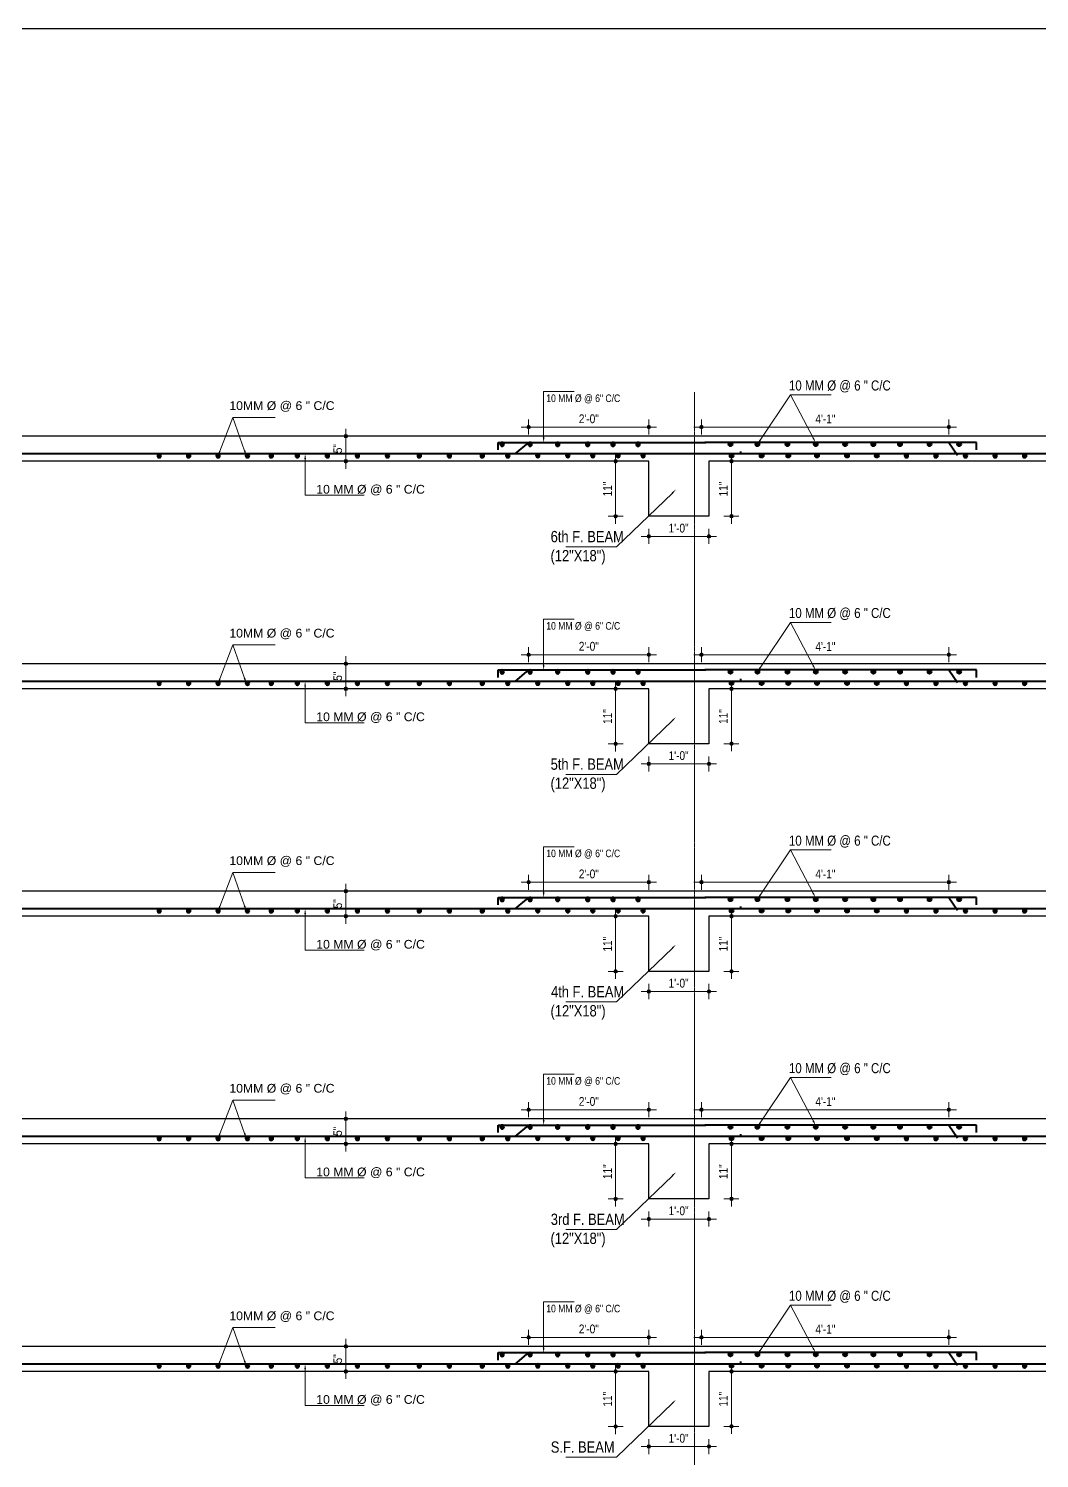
# Model space of a CAD drawing. Header units: inches. Extents: x 57837 to 133168, y 6972 to 27776.
# Drawn here: x 61339 to 62147, y 20198 to 21340 of the extents above; entities that cross this region are included whole.
import ezdxf

# ---------------------------------------------------------------- set-up
doc = ezdxf.new("R2010")
doc.units = ezdxf.units.IN
doc.header["$MEASUREMENT"] = 0
doc.linetypes.add('CENTER', pattern=[2, 1.25, -0.25, 0.25, -0.25])
for name, color, linetype, lineweight in [('CENTER', 9, 'CENTER', 5), ('DIM', 2, 'Continuous', 13), ('ROD', 1, 'Continuous', 40)]:
    doc.layers.add(name, color=color, linetype=linetype, lineweight=lineweight)
doc.layers.add('text', color=255, linetype='Continuous')
doc.styles.add('Arial', font='arial.ttf', dxfattribs={"height": 6.5})
doc.styles.get("Standard").update_dxf_attribs({"font": 'ARIALN.TTF', "height": 7})

msp = doc.modelspace()

# ---------------------------------------------------------------- hatches: boundary and pattern name
at = {"lineweight": 13}
h = msp.add_hatch(color=256, dxfattribs=at)
edge = h.paths.add_edge_path()
edge.add_arc((61738.7, 21021.3), 1.42, 0, 360)
h = msp.add_hatch(color=256, dxfattribs=at)
edge = h.paths.add_edge_path()
edge.add_arc((61834.7, 21021.3), 1.42, 0, 360)
h = msp.add_hatch(color=256, dxfattribs=at)
edge = h.paths.add_edge_path()
edge.add_arc((61876.7, 21021.3), 1.42, 0, 360)
h = msp.add_hatch(color=256, dxfattribs=at)
edge = h.paths.add_edge_path()
edge.add_arc((62074.3, 21021.3), 1.42, 0, 360)
h = msp.add_hatch(color=256, dxfattribs=at)
edge = h.paths.add_edge_path()
edge.add_arc((61592.8, 21014), 1.42, 0, 360)
h = msp.add_hatch(color=256, dxfattribs=at)
edge = h.paths.add_edge_path()
edge.add_arc((61592.8, 20994), 1.42, 0, 360)
h = msp.add_hatch(color=256, dxfattribs=at)
edge = h.paths.add_edge_path()
edge.add_arc((61808.2, 20994), 1.42, 0, 360)
h = msp.add_hatch(color=256, dxfattribs=at)
edge = h.paths.add_edge_path()
edge.add_arc((61900.7, 20994), 1.42, 0, 360)
h = msp.add_hatch(color=256, dxfattribs=at)
edge = h.paths.add_edge_path()
edge.add_arc((61808.2, 20950), 1.42, 0, 360)
h = msp.add_hatch(color=256, dxfattribs=at)
edge = h.paths.add_edge_path()
edge.add_arc((61900.7, 20950.1), 1.42, 0, 360)
h = msp.add_hatch(color=256, dxfattribs=at)
edge = h.paths.add_edge_path()
edge.add_arc((61834.7, 20934), 1.42, 0, 360)
h = msp.add_hatch(color=256, dxfattribs=at)
edge = h.paths.add_edge_path()
edge.add_arc((61882.7, 20934), 1.42, 0, 360)
h = msp.add_hatch(color=256, dxfattribs=at)
edge = h.paths.add_edge_path()
edge.add_arc((61738.7, 20839.5), 1.42, 0, 360)
h = msp.add_hatch(color=256, dxfattribs=at)
edge = h.paths.add_edge_path()
edge.add_arc((61834.7, 20839.5), 1.42, 0, 360)
h = msp.add_hatch(color=256, dxfattribs=at)
edge = h.paths.add_edge_path()
edge.add_arc((61876.7, 20839.5), 1.42, 0, 360)
h = msp.add_hatch(color=256, dxfattribs=at)
edge = h.paths.add_edge_path()
edge.add_arc((62074.3, 20839.5), 1.42, 0, 360)
h = msp.add_hatch(color=256, dxfattribs=at)
edge = h.paths.add_edge_path()
edge.add_arc((61592.8, 20832.3), 1.42, 0, 360)
h = msp.add_hatch(color=256, dxfattribs=at)
edge = h.paths.add_edge_path()
edge.add_arc((61592.8, 20812.3), 1.42, 0, 360)
h = msp.add_hatch(color=256, dxfattribs=at)
edge = h.paths.add_edge_path()
edge.add_arc((61808.2, 20812.3), 1.42, 0, 360)
h = msp.add_hatch(color=256, dxfattribs=at)
edge = h.paths.add_edge_path()
edge.add_arc((61900.7, 20812.3), 1.42, 0, 360)
h = msp.add_hatch(color=256, dxfattribs=at)
edge = h.paths.add_edge_path()
edge.add_arc((61808.2, 20768.3), 1.42, 0, 360)
h = msp.add_hatch(color=256, dxfattribs=at)
edge = h.paths.add_edge_path()
edge.add_arc((61900.7, 20768.4), 1.42, 0, 360)
h = msp.add_hatch(color=256, dxfattribs=at)
edge = h.paths.add_edge_path()
edge.add_arc((61834.7, 20752.3), 1.42, 0, 360)
h = msp.add_hatch(color=256, dxfattribs=at)
edge = h.paths.add_edge_path()
edge.add_arc((61882.7, 20752.3), 1.42, 0, 360)
h = msp.add_hatch(color=256, dxfattribs=at)
edge = h.paths.add_edge_path()
edge.add_arc((61738.7, 20657.8), 1.42, 0, 360)
h = msp.add_hatch(color=256, dxfattribs=at)
edge = h.paths.add_edge_path()
edge.add_arc((61834.7, 20657.8), 1.42, 0, 360)
h = msp.add_hatch(color=256, dxfattribs=at)
edge = h.paths.add_edge_path()
edge.add_arc((61876.7, 20657.8), 1.42, 0, 360)
h = msp.add_hatch(color=256, dxfattribs=at)
edge = h.paths.add_edge_path()
edge.add_arc((62074.3, 20657.8), 1.42, 0, 360)
h = msp.add_hatch(color=256, dxfattribs=at)
edge = h.paths.add_edge_path()
edge.add_arc((61592.8, 20650.6), 1.42, 0, 360)
h = msp.add_hatch(color=256, dxfattribs=at)
edge = h.paths.add_edge_path()
edge.add_arc((61592.8, 20630.6), 1.42, 0, 360)
h = msp.add_hatch(color=256, dxfattribs=at)
edge = h.paths.add_edge_path()
edge.add_arc((61808.2, 20630.6), 1.42, 0, 360)
h = msp.add_hatch(color=256, dxfattribs=at)
edge = h.paths.add_edge_path()
edge.add_arc((61900.7, 20630.6), 1.42, 0, 360)
h = msp.add_hatch(color=256, dxfattribs=at)
edge = h.paths.add_edge_path()
edge.add_arc((61808.2, 20586.6), 1.42, 0, 360)
h = msp.add_hatch(color=256, dxfattribs=at)
edge = h.paths.add_edge_path()
edge.add_arc((61900.7, 20586.6), 1.42, 0, 360)
h = msp.add_hatch(color=256, dxfattribs=at)
edge = h.paths.add_edge_path()
edge.add_arc((61834.7, 20570.5), 1.42, 0, 360)
h = msp.add_hatch(color=256, dxfattribs=at)
edge = h.paths.add_edge_path()
edge.add_arc((61882.7, 20570.5), 1.42, 0, 360)
h = msp.add_hatch(color=256, dxfattribs=at)
edge = h.paths.add_edge_path()
edge.add_arc((61738.7, 20476.1), 1.42, 0, 360)
h = msp.add_hatch(color=256, dxfattribs=at)
edge = h.paths.add_edge_path()
edge.add_arc((61834.7, 20476.1), 1.42, 0, 360)
h = msp.add_hatch(color=256, dxfattribs=at)
edge = h.paths.add_edge_path()
edge.add_arc((61876.7, 20476.1), 1.42, 0, 360)
h = msp.add_hatch(color=256, dxfattribs=at)
edge = h.paths.add_edge_path()
edge.add_arc((62074.3, 20476.1), 1.42, 0, 360)
h = msp.add_hatch(color=256, dxfattribs=at)
edge = h.paths.add_edge_path()
edge.add_arc((61592.8, 20468.8), 1.42, 0, 360)
h = msp.add_hatch(color=256, dxfattribs=at)
edge = h.paths.add_edge_path()
edge.add_arc((61592.8, 20448.8), 1.42, 0, 360)
h = msp.add_hatch(color=256, dxfattribs=at)
edge = h.paths.add_edge_path()
edge.add_arc((61808.2, 20448.8), 1.42, 0, 360)
h = msp.add_hatch(color=256, dxfattribs=at)
edge = h.paths.add_edge_path()
edge.add_arc((61900.7, 20448.8), 1.42, 0, 360)
h = msp.add_hatch(color=256, dxfattribs=at)
edge = h.paths.add_edge_path()
edge.add_arc((61808.2, 20404.8), 1.42, 0, 360)
h = msp.add_hatch(color=256, dxfattribs=at)
edge = h.paths.add_edge_path()
edge.add_arc((61900.7, 20404.9), 1.42, 0, 360)
h = msp.add_hatch(color=256, dxfattribs=at)
edge = h.paths.add_edge_path()
edge.add_arc((61834.7, 20388.8), 1.42, 0, 360)
h = msp.add_hatch(color=256, dxfattribs=at)
edge = h.paths.add_edge_path()
edge.add_arc((61882.7, 20388.8), 1.42, 0, 360)
h = msp.add_hatch(color=256, dxfattribs=at)
edge = h.paths.add_edge_path()
edge.add_arc((61738.7, 20294.3), 1.42, 0, 360)
h = msp.add_hatch(color=256, dxfattribs=at)
edge = h.paths.add_edge_path()
edge.add_arc((61834.7, 20294.3), 1.42, 0, 360)
h = msp.add_hatch(color=256, dxfattribs=at)
edge = h.paths.add_edge_path()
edge.add_arc((61876.7, 20294.3), 1.42, 0, 360)
h = msp.add_hatch(color=256, dxfattribs=at)
edge = h.paths.add_edge_path()
edge.add_arc((62074.3, 20294.3), 1.42, 0, 360)
h = msp.add_hatch(color=256, dxfattribs=at)
edge = h.paths.add_edge_path()
edge.add_arc((61592.8, 20287.1), 1.42, 0, 360)
h = msp.add_hatch(color=256, dxfattribs=at)
edge = h.paths.add_edge_path()
edge.add_arc((61592.8, 20267.1), 1.42, 0, 360)
h = msp.add_hatch(color=256, dxfattribs=at)
edge = h.paths.add_edge_path()
edge.add_arc((61808.2, 20267.1), 1.42, 0, 360)
h = msp.add_hatch(color=256, dxfattribs=at)
edge = h.paths.add_edge_path()
edge.add_arc((61900.7, 20267.1), 1.42, 0, 360)
h = msp.add_hatch(color=256, dxfattribs=at)
edge = h.paths.add_edge_path()
edge.add_arc((61808.2, 20223.1), 1.42, 0, 360)
h = msp.add_hatch(color=256, dxfattribs=at)
edge = h.paths.add_edge_path()
edge.add_arc((61900.7, 20223.2), 1.42, 0, 360)
h = msp.add_hatch(color=256, dxfattribs=at)
edge = h.paths.add_edge_path()
edge.add_arc((61834.7, 20207.1), 1.42, 0, 360)
h = msp.add_hatch(color=256, dxfattribs=at)
edge = h.paths.add_edge_path()
edge.add_arc((61882.7, 20207.1), 1.42, 0, 360)
at = {"layer": 'ROD'}
for points in [[(61445.2, 20998.4, -1), (61442.2, 20998.4, -1)], [(61468.7, 20998.4, -1), (61465.7, 20998.4, -1)], [(61492.2, 20998.4, -1), (61489.2, 20998.4, -1)], [(61515.7, 20998.4, -1), (61512.7, 20998.4, -1)], [(61534.7, 20998.4, -1), (61531.7, 20998.4, -1)], [(61555.5, 20998.4, -1), (61552.5, 20998.4, -1)], [(61579.5, 20998.4, -1), (61576.5, 20998.4, -1)], [(61603.5, 20998.4, -1), (61600.5, 20998.4, -1)], [(61627.5, 20998.4, -1), (61624.5, 20998.4, -1)], [(61652.9, 20998.4, -1), (61649.9, 20998.4, -1)], [(61676.9, 20998.4, -1), (61673.9, 20998.4, -1)], [(61703.2, 20998.4, -1), (61700.2, 20998.4, -1)], [(61719.1, 21007.5, -1), (61716.1, 21007.5, -1)], [(61723.6, 20998.4, -1), (61720.6, 20998.4, -1)], [(61741.4, 21007.5, -1), (61738.4, 21007.5, -1)], [(61747.5, 20998.5, -1), (61744.5, 20998.5, -1)], [(61763.4, 21007.5, -1), (61760.4, 21007.5, -1)], [(61771.5, 20998.5, -1), (61768.5, 20998.5, -1)], [(61787.4, 21007.5, -1), (61784.4, 21007.5, -1)], [(61791.5, 20998.5, -1), (61788.5, 20998.5, -1)], [(61807.6, 21007.5, -1), (61804.6, 21007.5, -1)], [(61811.7, 20998.5, -1), (61808.7, 20998.5, -1)], [(61827.6, 21007.5, -1), (61824.6, 21007.5, -1)], [(61831.6, 20998.5, -1), (61828.6, 20998.5, -1)], [(61898.4, 21007.5, 1), (61901.4, 21007.5, 1)], [(61899.3, 20998.4, 1), (61902.3, 20998.4, 1)], [(61919.9, 21007.5, 1), (61922.9, 21007.5, 1)], [(61923.3, 20998.4, 1), (61926.3, 20998.4, 1)], [(61943.9, 21007.5, 1), (61946.9, 21007.5, 1)], [(61944.6, 20998.4, 1), (61947.6, 20998.4, 1)], [(61966.5, 21007.5, 1), (61969.5, 21007.5, 1)], [(61967.5, 20998.4, 1), (61970.5, 20998.4, 1)], [(61990, 21007.5, 1), (61993, 21007.5, 1)], [(61991.5, 20998.4, 1), (61994.5, 20998.4, 1)], [(62012.5, 21007.5, 1), (62015.5, 21007.5, 1)], [(62015.3, 20998.4, 1), (62018.3, 20998.4, 1)], [(62033.8, 21007.5, 1), (62036.8, 21007.5, 1)], [(62041.9, 20998.4, -1), (62038.9, 20998.4, -1)], [(62057.4, 21007.5, 1), (62060.4, 21007.5, 1)], [(62065.5, 20998.4, -1), (62062.5, 20998.4, -1)], [(62081, 21007.5, 1), (62084, 21007.5, 1)], [(62089.1, 20998.4, -1), (62086.1, 20998.4, -1)], [(62112.7, 20998.4, -1), (62109.7, 20998.4, -1)], [(62136.3, 20998.4, -1), (62133.3, 20998.4, -1)], [(61445.2, 20816.7, -1), (61442.2, 20816.7, -1)], [(61468.7, 20816.7, -1), (61465.7, 20816.7, -1)], [(61492.2, 20816.7, -1), (61489.2, 20816.7, -1)], [(61515.7, 20816.7, -1), (61512.7, 20816.7, -1)], [(61534.7, 20816.7, -1), (61531.7, 20816.7, -1)], [(61555.5, 20816.7, -1), (61552.5, 20816.7, -1)], [(61579.5, 20816.7, -1), (61576.5, 20816.7, -1)], [(61603.5, 20816.7, -1), (61600.5, 20816.7, -1)], [(61627.5, 20816.7, -1), (61624.5, 20816.7, -1)], [(61652.9, 20816.7, -1), (61649.9, 20816.7, -1)], [(61676.9, 20816.7, -1), (61673.9, 20816.7, -1)], [(61703.2, 20816.7, -1), (61700.2, 20816.7, -1)], [(61719.1, 20825.8, -1), (61716.1, 20825.8, -1)], [(61723.6, 20816.7, -1), (61720.6, 20816.7, -1)], [(61741.4, 20825.8, -1), (61738.4, 20825.8, -1)], [(61747.5, 20816.8, -1), (61744.5, 20816.8, -1)], [(61763.4, 20825.8, -1), (61760.4, 20825.8, -1)], [(61771.5, 20816.8, -1), (61768.5, 20816.8, -1)], [(61787.4, 20825.8, -1), (61784.4, 20825.8, -1)], [(61791.5, 20816.8, -1), (61788.5, 20816.8, -1)], [(61807.6, 20825.8, -1), (61804.6, 20825.8, -1)], [(61811.7, 20816.8, -1), (61808.7, 20816.8, -1)], [(61827.6, 20825.8, -1), (61824.6, 20825.8, -1)], [(61831.6, 20816.8, -1), (61828.6, 20816.8, -1)], [(61898.4, 20825.8, 1), (61901.4, 20825.8, 1)], [(61899.3, 20816.7, 1), (61902.3, 20816.7, 1)], [(61919.9, 20825.8, 1), (61922.9, 20825.8, 1)], [(61923.3, 20816.7, 1), (61926.3, 20816.7, 1)], [(61943.9, 20825.8, 1), (61946.9, 20825.8, 1)], [(61944.6, 20816.7, 1), (61947.6, 20816.7, 1)], [(61966.5, 20825.8, 1), (61969.5, 20825.8, 1)], [(61967.5, 20816.7, 1), (61970.5, 20816.7, 1)], [(61990, 20825.8, 1), (61993, 20825.8, 1)], [(61991.5, 20816.7, 1), (61994.5, 20816.7, 1)], [(62012.5, 20825.8, 1), (62015.5, 20825.8, 1)], [(62015.3, 20816.7, 1), (62018.3, 20816.7, 1)], [(62033.8, 20825.8, 1), (62036.8, 20825.8, 1)], [(62041.9, 20816.7, -1), (62038.9, 20816.7, -1)], [(62057.4, 20825.8, 1), (62060.4, 20825.8, 1)], [(62065.5, 20816.7, -1), (62062.5, 20816.7, -1)], [(62081, 20825.8, 1), (62084, 20825.8, 1)], [(62089.1, 20816.7, -1), (62086.1, 20816.7, -1)], [(62112.7, 20816.7, -1), (62109.7, 20816.7, -1)], [(62136.3, 20816.7, -1), (62133.3, 20816.7, -1)], [(61719.1, 20644.1, -1), (61716.1, 20644.1, -1)], [(61741.4, 20644.1, -1), (61738.4, 20644.1, -1)], [(61763.4, 20644.1, -1), (61760.4, 20644.1, -1)], [(61787.4, 20644.1, -1), (61784.4, 20644.1, -1)], [(61807.6, 20644.1, -1), (61804.6, 20644.1, -1)], [(61827.6, 20644.1, -1), (61824.6, 20644.1, -1)], [(61898.4, 20644.1, 1), (61901.4, 20644.1, 1)], [(61919.9, 20644.1, 1), (61922.9, 20644.1, 1)], [(61943.9, 20644.1, 1), (61946.9, 20644.1, 1)], [(61966.5, 20644.1, 1), (61969.5, 20644.1, 1)], [(61990, 20644.1, 1), (61993, 20644.1, 1)], [(62012.5, 20644.1, 1), (62015.5, 20644.1, 1)], [(62033.8, 20644.1, 1), (62036.8, 20644.1, 1)], [(62057.4, 20644.1, 1), (62060.4, 20644.1, 1)], [(62081, 20644.1, 1), (62084, 20644.1, 1)], [(61445.2, 20635, -1), (61442.2, 20635, -1)], [(61468.7, 20635, -1), (61465.7, 20635, -1)], [(61492.2, 20635, -1), (61489.2, 20635, -1)], [(61515.7, 20635, -1), (61512.7, 20635, -1)], [(61534.7, 20635, -1), (61531.7, 20635, -1)], [(61555.5, 20635, -1), (61552.5, 20635, -1)], [(61579.5, 20635, -1), (61576.5, 20635, -1)], [(61603.5, 20635, -1), (61600.5, 20635, -1)], [(61627.5, 20635, -1), (61624.5, 20635, -1)], [(61652.9, 20635, -1), (61649.9, 20635, -1)], [(61676.9, 20635, -1), (61673.9, 20635, -1)], [(61703.2, 20635, -1), (61700.2, 20635, -1)], [(61723.6, 20635, -1), (61720.6, 20635, -1)], [(61747.5, 20635.1, -1), (61744.5, 20635.1, -1)], [(61771.5, 20635.1, -1), (61768.5, 20635.1, -1)], [(61791.5, 20635.1, -1), (61788.5, 20635.1, -1)], [(61811.7, 20635.1, -1), (61808.7, 20635.1, -1)], [(61831.6, 20635.1, -1), (61828.6, 20635.1, -1)], [(61899.3, 20635, 1), (61902.3, 20635, 1)], [(61923.3, 20635, 1), (61926.3, 20635, 1)], [(61944.6, 20635, 1), (61947.6, 20635, 1)], [(61967.5, 20635, 1), (61970.5, 20635, 1)], [(61991.5, 20635, 1), (61994.5, 20635, 1)], [(62015.3, 20635, 1), (62018.3, 20635, 1)], [(62041.9, 20635, -1), (62038.9, 20635, -1)], [(62065.5, 20635, -1), (62062.5, 20635, -1)], [(62089.1, 20635, -1), (62086.1, 20635, -1)], [(62112.7, 20635, -1), (62109.7, 20635, -1)], [(62136.3, 20635, -1), (62133.3, 20635, -1)], [(61719.1, 20462.3, -1), (61716.1, 20462.3, -1)], [(61741.4, 20462.3, -1), (61738.4, 20462.3, -1)], [(61763.4, 20462.3, -1), (61760.4, 20462.3, -1)], [(61787.4, 20462.3, -1), (61784.4, 20462.3, -1)], [(61807.6, 20462.3, -1), (61804.6, 20462.3, -1)], [(61827.6, 20462.3, -1), (61824.6, 20462.3, -1)], [(61898.4, 20462.3, 1), (61901.4, 20462.3, 1)], [(61919.9, 20462.3, 1), (61922.9, 20462.3, 1)], [(61943.9, 20462.3, 1), (61946.9, 20462.3, 1)], [(61966.5, 20462.3, 1), (61969.5, 20462.3, 1)], [(61990, 20462.3, 1), (61993, 20462.3, 1)], [(62012.5, 20462.3, 1), (62015.5, 20462.3, 1)], [(62033.8, 20462.3, 1), (62036.8, 20462.3, 1)], [(62057.4, 20462.3, 1), (62060.4, 20462.3, 1)], [(62081, 20462.3, 1), (62084, 20462.3, 1)], [(61445.2, 20453.2, -1), (61442.2, 20453.2, -1)], [(61468.7, 20453.2, -1), (61465.7, 20453.2, -1)], [(61492.2, 20453.2, -1), (61489.2, 20453.2, -1)], [(61515.7, 20453.2, -1), (61512.7, 20453.2, -1)], [(61534.7, 20453.2, -1), (61531.7, 20453.2, -1)], [(61555.5, 20453.2, -1), (61552.5, 20453.2, -1)], [(61579.5, 20453.2, -1), (61576.5, 20453.2, -1)], [(61603.5, 20453.2, -1), (61600.5, 20453.2, -1)], [(61627.5, 20453.2, -1), (61624.5, 20453.2, -1)], [(61652.9, 20453.2, -1), (61649.9, 20453.2, -1)], [(61676.9, 20453.2, -1), (61673.9, 20453.2, -1)], [(61703.2, 20453.2, -1), (61700.2, 20453.2, -1)], [(61723.6, 20453.2, -1), (61720.6, 20453.2, -1)], [(61747.5, 20453.3, -1), (61744.5, 20453.3, -1)], [(61771.5, 20453.3, -1), (61768.5, 20453.3, -1)], [(61791.5, 20453.3, -1), (61788.5, 20453.3, -1)], [(61811.7, 20453.3, -1), (61808.7, 20453.3, -1)], [(61831.6, 20453.3, -1), (61828.6, 20453.3, -1)], [(61899.3, 20453.2, 1), (61902.3, 20453.2, 1)], [(61923.3, 20453.2, 1), (61926.3, 20453.2, 1)], [(61944.6, 20453.2, 1), (61947.6, 20453.2, 1)], [(61967.5, 20453.2, 1), (61970.5, 20453.2, 1)], [(61991.5, 20453.2, 1), (61994.5, 20453.2, 1)], [(62015.3, 20453.2, 1), (62018.3, 20453.2, 1)], [(62041.9, 20453.2, -1), (62038.9, 20453.2, -1)], [(62065.5, 20453.2, -1), (62062.5, 20453.2, -1)], [(62089.1, 20453.2, -1), (62086.1, 20453.2, -1)], [(62112.7, 20453.2, -1), (62109.7, 20453.2, -1)], [(62136.3, 20453.2, -1), (62133.3, 20453.2, -1)], [(61719.1, 20280.6, -1), (61716.1, 20280.6, -1)], [(61741.4, 20280.6, -1), (61738.4, 20280.6, -1)], [(61763.4, 20280.6, -1), (61760.4, 20280.6, -1)], [(61787.4, 20280.6, -1), (61784.4, 20280.6, -1)], [(61807.6, 20280.6, -1), (61804.6, 20280.6, -1)], [(61827.6, 20280.6, -1), (61824.6, 20280.6, -1)], [(61898.4, 20280.6, 1), (61901.4, 20280.6, 1)], [(61919.9, 20280.6, 1), (61922.9, 20280.6, 1)], [(61943.9, 20280.6, 1), (61946.9, 20280.6, 1)], [(61966.5, 20280.6, 1), (61969.5, 20280.6, 1)], [(61990, 20280.6, 1), (61993, 20280.6, 1)], [(62012.5, 20280.6, 1), (62015.5, 20280.6, 1)], [(62033.8, 20280.6, 1), (62036.8, 20280.6, 1)], [(62057.4, 20280.6, 1), (62060.4, 20280.6, 1)], [(62081, 20280.6, 1), (62084, 20280.6, 1)], [(61445.2, 20271.5, -1), (61442.2, 20271.5, -1)], [(61468.7, 20271.5, -1), (61465.7, 20271.5, -1)], [(61492.2, 20271.5, -1), (61489.2, 20271.5, -1)], [(61515.7, 20271.5, -1), (61512.7, 20271.5, -1)], [(61534.7, 20271.5, -1), (61531.7, 20271.5, -1)], [(61555.5, 20271.5, -1), (61552.5, 20271.5, -1)], [(61579.5, 20271.5, -1), (61576.5, 20271.5, -1)], [(61603.5, 20271.5, -1), (61600.5, 20271.5, -1)], [(61627.5, 20271.5, -1), (61624.5, 20271.5, -1)], [(61652.9, 20271.5, -1), (61649.9, 20271.5, -1)], [(61676.9, 20271.5, -1), (61673.9, 20271.5, -1)], [(61703.2, 20271.5, -1), (61700.2, 20271.5, -1)], [(61723.6, 20271.5, -1), (61720.6, 20271.5, -1)], [(61747.5, 20271.6, -1), (61744.5, 20271.6, -1)], [(61771.5, 20271.6, -1), (61768.5, 20271.6, -1)], [(61791.5, 20271.6, -1), (61788.5, 20271.6, -1)], [(61811.7, 20271.6, -1), (61808.7, 20271.6, -1)], [(61831.6, 20271.6, -1), (61828.6, 20271.6, -1)], [(61899.3, 20271.5, 1), (61902.3, 20271.5, 1)], [(61923.3, 20271.5, 1), (61926.3, 20271.5, 1)], [(61944.6, 20271.5, 1), (61947.6, 20271.5, 1)], [(61967.5, 20271.5, 1), (61970.5, 20271.5, 1)], [(61991.5, 20271.5, 1), (61994.5, 20271.5, 1)], [(62015.3, 20271.5, 1), (62018.3, 20271.5, 1)], [(62041.9, 20271.5, -1), (62038.9, 20271.5, -1)], [(62065.5, 20271.5, -1), (62062.5, 20271.5, -1)], [(62089.1, 20271.5, -1), (62086.1, 20271.5, -1)], [(62112.7, 20271.5, -1), (62109.7, 20271.5, -1)], [(62136.3, 20271.5, -1), (62133.3, 20271.5, -1)]]:
    msp.add_hatch(color=256, dxfattribs=at).paths.add_polyline_path(points)

# ---------------------------------------------------------------- linework, layer by layer
at = {"color": 1}
msp.add_line((59608.3, 21339.5), (62932.8, 21339.5), dxfattribs=at)
at = {"lineweight": 13}
for p, q in [((61738.7, 21015.3), (61738.7, 21027.3)), ((61834.7, 21027.3), (61834.7, 21015.3)), ((61876.7, 21015.3), (61876.7, 21027.3)), ((62074.3, 21027.3), (62074.3, 21015.3)), ((61586.8, 21014), (61598.8, 21014)), ((61592.8, 21008), (61592.8, 21020)), ((61744.7, 21021.3), (61732.7, 21021.3)), ((61828.7, 21021.3), (61840.7, 21021.3)), ((61882.7, 21021.3), (61870.7, 21021.3)), ((62068.3, 21021.3), (62080.3, 21021.3)), ((61592.8, 21000), (61592.8, 20988)), ((61808.2, 20988), (61808.2, 21000)), ((61900.7, 20988), (61900.7, 21000)), ((61598.8, 20994), (61586.8, 20994)), ((61802.2, 20994), (61814.2, 20994)), ((61894.7, 20994), (61906.7, 20994)), ((61808.2, 20956), (61808.2, 20944)), ((61900.7, 20956.1), (61900.7, 20944.1)), ((61814.2, 20950), (61802.2, 20950)), ((61906.7, 20950.1), (61894.7, 20950.1)), ((61840.7, 20934), (61828.7, 20934)), ((61834.7, 20928), (61834.7, 20940)), ((61876.7, 20934), (61888.7, 20934)), ((61882.7, 20940), (61882.7, 20928)), ((61744.7, 20839.5), (61732.7, 20839.5)), ((61738.7, 20833.5), (61738.7, 20845.5)), ((61828.7, 20839.5), (61840.7, 20839.5)), ((61834.7, 20845.5), (61834.7, 20833.5)), ((61882.7, 20839.5), (61870.7, 20839.5)), ((61876.7, 20833.5), (61876.7, 20845.5)), ((62068.3, 20839.5), (62080.3, 20839.5)), ((62074.3, 20845.5), (62074.3, 20833.5)), ((61586.8, 20832.3), (61598.8, 20832.3)), ((61592.8, 20826.3), (61592.8, 20838.3)), ((61592.8, 20818.3), (61592.8, 20806.3)), ((61808.2, 20806.3), (61808.2, 20818.3)), ((61900.7, 20806.3), (61900.7, 20818.3)), ((61598.8, 20812.3), (61586.8, 20812.3)), ((61802.2, 20812.3), (61814.2, 20812.3)), ((61894.7, 20812.3), (61906.7, 20812.3)), ((61808.2, 20774.3), (61808.2, 20762.3)), ((61900.7, 20774.4), (61900.7, 20762.4)), ((61814.2, 20768.3), (61802.2, 20768.3)), ((61906.7, 20768.4), (61894.7, 20768.4)), ((61840.7, 20752.3), (61828.7, 20752.3)), ((61834.7, 20746.3), (61834.7, 20758.3)), ((61876.7, 20752.3), (61888.7, 20752.3)), ((61882.7, 20758.3), (61882.7, 20746.3)), ((61744.7, 20657.8), (61732.7, 20657.8)), ((61738.7, 20651.8), (61738.7, 20663.8)), ((61828.7, 20657.8), (61840.7, 20657.8)), ((61834.7, 20663.8), (61834.7, 20651.8)), ((61882.7, 20657.8), (61870.7, 20657.8)), ((61876.7, 20651.8), (61876.7, 20663.8)), ((62068.3, 20657.8), (62080.3, 20657.8)), ((62074.3, 20663.8), (62074.3, 20651.8)), ((61586.8, 20650.6), (61598.8, 20650.6)), ((61592.8, 20644.6), (61592.8, 20656.6)), ((61592.8, 20636.6), (61592.8, 20624.6)), ((61808.2, 20624.6), (61808.2, 20636.6)), ((61900.7, 20624.6), (61900.7, 20636.6)), ((61598.8, 20630.6), (61586.8, 20630.6)), ((61802.2, 20630.6), (61814.2, 20630.6)), ((61894.7, 20630.6), (61906.7, 20630.6)), ((61808.2, 20592.6), (61808.2, 20580.6)), ((61900.7, 20592.6), (61900.7, 20580.6)), ((61814.2, 20586.6), (61802.2, 20586.6)), ((61906.7, 20586.6), (61894.7, 20586.6)), ((61840.7, 20570.5), (61828.7, 20570.5)), ((61834.7, 20564.5), (61834.7, 20576.5)), ((61876.7, 20570.5), (61888.7, 20570.5)), ((61882.7, 20576.5), (61882.7, 20564.5)), ((61592.8, 20462.8), (61592.8, 20474.8)), ((61744.7, 20476.1), (61732.7, 20476.1)), ((61738.7, 20470.1), (61738.7, 20482.1)), ((61828.7, 20476.1), (61840.7, 20476.1)), ((61834.7, 20482.1), (61834.7, 20470.1)), ((61882.7, 20476.1), (61870.7, 20476.1)), ((61876.7, 20470.1), (61876.7, 20482.1)), ((62068.3, 20476.1), (62080.3, 20476.1)), ((62074.3, 20482.1), (62074.3, 20470.1)), ((61586.8, 20468.8), (61598.8, 20468.8)), ((61592.8, 20454.8), (61592.8, 20442.8)), ((61808.2, 20442.8), (61808.2, 20454.8)), ((61900.7, 20442.8), (61900.7, 20454.8)), ((61598.8, 20448.8), (61586.8, 20448.8)), ((61802.2, 20448.8), (61814.2, 20448.8)), ((61894.7, 20448.8), (61906.7, 20448.8)), ((61808.2, 20410.8), (61808.2, 20398.8)), ((61900.7, 20410.9), (61900.7, 20398.9)), ((61814.2, 20404.8), (61802.2, 20404.8)), ((61834.7, 20382.8), (61834.7, 20394.8)), ((61882.7, 20394.8), (61882.7, 20382.8)), ((61906.7, 20404.9), (61894.7, 20404.9)), ((61840.7, 20388.8), (61828.7, 20388.8)), ((61876.7, 20388.8), (61888.7, 20388.8)), ((61592.8, 20281.1), (61592.8, 20293.1)), ((61744.7, 20294.3), (61732.7, 20294.3)), ((61738.7, 20288.3), (61738.7, 20300.3)), ((61828.7, 20294.3), (61840.7, 20294.3)), ((61834.7, 20300.3), (61834.7, 20288.3)), ((61882.7, 20294.3), (61870.7, 20294.3)), ((61876.7, 20288.3), (61876.7, 20300.3)), ((62068.3, 20294.3), (62080.3, 20294.3)), ((62074.3, 20300.3), (62074.3, 20288.3)), ((61586.8, 20287.1), (61598.8, 20287.1)), ((61592.8, 20273.1), (61592.8, 20261.1)), ((61808.2, 20261.1), (61808.2, 20273.1)), ((61900.7, 20261.1), (61900.7, 20273.1)), ((61598.8, 20267.1), (61586.8, 20267.1)), ((61802.2, 20267.1), (61814.2, 20267.1)), ((61894.7, 20267.1), (61906.7, 20267.1)), ((61814.2, 20223.1), (61802.2, 20223.1)), ((61808.2, 20229.1), (61808.2, 20217.1)), ((61906.7, 20223.2), (61894.7, 20223.2)), ((61900.7, 20229.2), (61900.7, 20217.2)), ((61834.7, 20201.1), (61834.7, 20213.1)), ((61882.7, 20213.1), (61882.7, 20201.1)), ((61840.7, 20207.1), (61828.7, 20207.1)), ((61876.7, 20207.1), (61888.7, 20207.1))]:
    msp.add_line(p, q, dxfattribs=at)
for p, q in [((61852.7, 21014), (61079, 21014)), ((62693.5, 21014), (61852.7, 21014)), ((61834.7, 20994), (61103, 20994)), ((61834.7, 20950), (61834.7, 20994)), ((62645.5, 20994), (61882.7, 20994)), ((61882.7, 20994), (61882.7, 20950)), ((61882.7, 20950), (61834.7, 20950)), ((61852.7, 20832.3), (61079, 20832.3)), ((62693.5, 20832.3), (61852.7, 20832.3)), ((61834.7, 20812.3), (61103, 20812.3)), ((61834.7, 20768.3), (61834.7, 20812.3)), ((62645.5, 20812.3), (61882.7, 20812.3)), ((61882.7, 20812.3), (61882.7, 20768.3)), ((61882.7, 20768.3), (61834.7, 20768.3)), ((61852.7, 20650.6), (61079, 20650.6)), ((62693.5, 20650.6), (61852.7, 20650.6)), ((61834.7, 20630.6), (61103, 20630.6)), ((61834.7, 20586.6), (61834.7, 20630.6)), ((62645.5, 20630.6), (61882.7, 20630.6)), ((61882.7, 20630.6), (61882.7, 20586.6)), ((61882.7, 20586.6), (61834.7, 20586.6)), ((61852.7, 20468.8), (61079, 20468.8)), ((62693.5, 20468.8), (61852.7, 20468.8)), ((61834.7, 20448.8), (61103, 20448.8)), ((61834.7, 20404.8), (61834.7, 20448.8)), ((62645.5, 20448.8), (61882.7, 20448.8)), ((61882.7, 20448.8), (61882.7, 20404.8)), ((61882.7, 20404.8), (61834.7, 20404.8)), ((61852.7, 20287.1), (61079, 20287.1)), ((62693.5, 20287.1), (61852.7, 20287.1)), ((61834.7, 20267.1), (61103, 20267.1)), ((61834.7, 20223.1), (61834.7, 20267.1)), ((62645.5, 20267.1), (61882.7, 20267.1)), ((61882.7, 20267.1), (61882.7, 20223.1)), ((61882.7, 20223.1), (61834.7, 20223.1))]:
    msp.add_line(p, q)
for centre in [(61738.7, 21021.3), (61834.7, 21021.3), (61876.7, 21021.3), (62074.3, 21021.3), (61592.8, 21014), (61592.8, 20994), (61808.2, 20994), (61900.7, 20994), (61808.2, 20950), (61900.7, 20950.1), (61834.7, 20934), (61882.7, 20934), (61738.7, 20839.5), (61834.7, 20839.5), (61876.7, 20839.5), (62074.3, 20839.5), (61592.8, 20832.3), (61592.8, 20812.3), (61808.2, 20812.3), (61900.7, 20812.3), (61808.2, 20768.3), (61900.7, 20768.4), (61834.7, 20752.3), (61882.7, 20752.3), (61738.7, 20657.8), (61834.7, 20657.8), (61876.7, 20657.8), (62074.3, 20657.8), (61592.8, 20650.6), (61592.8, 20630.6), (61808.2, 20630.6), (61900.7, 20630.6), (61808.2, 20586.6), (61900.7, 20586.6), (61834.7, 20570.5), (61882.7, 20570.5), (61738.7, 20476.1), (61834.7, 20476.1), (61876.7, 20476.1), (62074.3, 20476.1), (61592.8, 20468.8), (61592.8, 20448.8), (61808.2, 20448.8), (61900.7, 20448.8), (61808.2, 20404.8), (61900.7, 20404.9), (61834.7, 20388.8), (61882.7, 20388.8), (61738.7, 20294.3), (61834.7, 20294.3), (61876.7, 20294.3), (62074.3, 20294.3), (61592.8, 20287.1), (61592.8, 20267.1), (61808.2, 20267.1), (61900.7, 20267.1), (61808.2, 20223.1), (61900.7, 20223.2), (61834.7, 20207.1), (61882.7, 20207.1)]:
    msp.add_circle(centre, 1.42, dxfattribs=at)
at = {"layer": 'CENTER'}
for p, q in [((61871.2, 21049.1), (61871.2, 20867.4)), ((61871.2, 20867.4), (61871.2, 20685.6)), ((61871.2, 20685.6), (61871.2, 20503.9)), ((61871.2, 20503.9), (61871.2, 20322.2)), ((61871.2, 20322.2), (61871.2, 20140.4))]:
    msp.add_line(p, q, dxfattribs=at)
at = {"layer": 'DIM'}
for p, q in [((61750.7, 21013), (61750.7, 21049.6)), ((61750.7, 21049.6), (61775, 21049.6)), ((61923.6, 21010.9), (61947.8, 21047)), ((61947.8, 21047), (61980.4, 21047)), ((61965.9, 21012.6), (61947.8, 21047)), ((61947.8, 21047), (61980.4, 21047)), ((61492.1, 21002), (61502.6, 21029)), ((61502.6, 21029), (61536.3, 21029)), ((61511.9, 21002.4), (61502.6, 21029)), ((61502.6, 21029), (61536.3, 21029)), ((61830.7, 21021.3), (61742.7, 21021.3)), ((61880.7, 21021.3), (62070.3, 21021.3)), ((61560.2, 20995.9), (61560.2, 20966.9)), ((61808.2, 20990), (61808.2, 20954)), ((61900.7, 20990), (61900.7, 20954.1)), ((61560.2, 20966.9), (61607.3, 20966.9)), ((61878.7, 20934), (61838.7, 20934)), ((61750.7, 20831.3), (61750.7, 20867.8)), ((61750.7, 20867.8), (61775, 20867.8)), ((61923.6, 20829.1), (61947.8, 20865.3)), ((61947.8, 20865.3), (61980.4, 20865.3)), ((61965.9, 20830.8), (61947.8, 20865.3)), ((61947.8, 20865.3), (61980.4, 20865.3)), ((61492.1, 20820.3), (61502.6, 20847.3)), ((61502.6, 20847.3), (61536.3, 20847.3)), ((61511.9, 20820.7), (61502.6, 20847.3)), ((61502.6, 20847.3), (61536.3, 20847.3)), ((61830.7, 20839.5), (61742.7, 20839.5)), ((61880.7, 20839.5), (62070.3, 20839.5)), ((61560.2, 20814.2), (61560.2, 20785.2)), ((61808.2, 20808.3), (61808.2, 20772.3)), ((61900.7, 20808.3), (61900.7, 20772.4)), ((61560.2, 20785.2), (61607.3, 20785.2)), ((61878.7, 20752.3), (61838.7, 20752.3)), ((61750.7, 20649.6), (61750.7, 20686.1)), ((61750.7, 20686.1), (61775, 20686.1)), ((61923.6, 20647.4), (61947.8, 20683.6)), ((61947.8, 20683.6), (61980.4, 20683.6)), ((61965.9, 20649.1), (61947.8, 20683.6)), ((61947.8, 20683.6), (61980.4, 20683.6)), ((61492.1, 20638.5), (61502.6, 20665.5)), ((61502.6, 20665.5), (61536.3, 20665.5)), ((61511.9, 20639), (61502.6, 20665.5)), ((61502.6, 20665.5), (61536.3, 20665.5)), ((61830.7, 20657.8), (61742.7, 20657.8)), ((61880.7, 20657.8), (62070.3, 20657.8)), ((61560.2, 20632.5), (61560.2, 20603.5)), ((61808.2, 20626.6), (61808.2, 20590.6)), ((61900.7, 20626.6), (61900.7, 20590.6)), ((61560.2, 20603.5), (61607.3, 20603.5)), ((61878.7, 20570.5), (61838.7, 20570.5)), ((61750.7, 20467.8), (61750.7, 20504.4)), ((61750.7, 20504.4), (61775, 20504.4)), ((61923.6, 20465.7), (61947.8, 20501.8)), ((61947.8, 20501.8), (61980.4, 20501.8)), ((61965.9, 20467.4), (61947.8, 20501.8)), ((61947.8, 20501.8), (61980.4, 20501.8)), ((61492.1, 20456.8), (61502.6, 20483.8)), ((61502.6, 20483.8), (61536.3, 20483.8)), ((61511.9, 20457.2), (61502.6, 20483.8)), ((61502.6, 20483.8), (61536.3, 20483.8)), ((61830.7, 20476.1), (61742.7, 20476.1)), ((61880.7, 20476.1), (62070.3, 20476.1)), ((61560.2, 20450.7), (61560.2, 20421.7)), ((61808.2, 20444.8), (61808.2, 20408.8)), ((61900.7, 20444.8), (61900.7, 20408.9)), ((61560.2, 20421.7), (61607.3, 20421.7)), ((61878.7, 20388.8), (61838.7, 20388.8)), ((61750.7, 20286.1), (61750.7, 20322.6)), ((61750.7, 20322.6), (61775, 20322.6)), ((61923.6, 20283.9), (61947.8, 20320.1)), ((61947.8, 20320.1), (61980.4, 20320.1)), ((61965.9, 20285.6), (61947.8, 20320.1)), ((61947.8, 20320.1), (61980.4, 20320.1)), ((61492.1, 20275.1), (61502.6, 20302.1)), ((61502.6, 20302.1), (61536.3, 20302.1)), ((61511.9, 20275.5), (61502.6, 20302.1)), ((61502.6, 20302.1), (61536.3, 20302.1)), ((61830.7, 20294.3), (61742.7, 20294.3)), ((61880.7, 20294.3), (62070.3, 20294.3)), ((61560.2, 20269), (61560.2, 20240)), ((61808.2, 20263.1), (61808.2, 20227.1)), ((61900.7, 20263.1), (61900.7, 20227.2)), ((61560.2, 20240), (61607.3, 20240)), ((61878.7, 20207.1), (61838.7, 20207.1))]:
    msp.add_line(p, q, dxfattribs=at)
at = {"layer": 'DIM', "linetype": 'ByBlock'}
for p, q in [((61592.8, 21010), (61592.8, 20998)), ((61592.8, 20828.3), (61592.8, 20816.3)), ((61592.8, 20646.6), (61592.8, 20634.6)), ((61592.8, 20464.8), (61592.8, 20452.8)), ((61592.8, 20283.1), (61592.8, 20271.1))]:
    msp.add_line(p, q, dxfattribs=at)
at = {"layer": 'DIM', "lineweight": 13}
for p, q in [((61853.5, 20968.6), (61808.9, 20925.7)), ((61808.9, 20925.7), (61768.4, 20925.7)), ((61853.5, 20786.9), (61808.9, 20743.9)), ((61808.9, 20743.9), (61768.4, 20743.9)), ((61853.5, 20605.1), (61808.9, 20562.2)), ((61808.9, 20562.2), (61768.4, 20562.2)), ((61853.5, 20423.4), (61808.9, 20380.5)), ((61808.9, 20380.5), (61768.4, 20380.5)), ((61853.5, 20241.7), (61808.9, 20198.7)), ((61808.9, 20198.7), (61768.4, 20198.7))]:
    msp.add_line(p, q, dxfattribs=at)
at = {"layer": 'DIM'}
for points in [[(61751.4, 21013), (61750.7, 21009), (61750, 21013)], [(61924.1, 21010.5), (61921.4, 21007.5), (61923, 21011.2)], [(61966.5, 21012.9), (61967.8, 21009), (61965.3, 21012.3)], [(61492.7, 21001.8), (61490.6, 20998.3), (61491.5, 21002.2)], [(61512.5, 21002.7), (61513.2, 20998.7), (61511.2, 21002.2)], [(61559.6, 20995.9), (61560.2, 20999.9), (61560.9, 20995.9)], [(61751.4, 20831.3), (61750.7, 20827.3), (61750, 20831.3)], [(61924.1, 20828.8), (61921.4, 20825.8), (61923, 20829.5)], [(61966.5, 20831.1), (61967.8, 20827.3), (61965.3, 20830.5)], [(61492.7, 20820), (61490.6, 20816.5), (61491.5, 20820.5)], [(61512.5, 20820.9), (61513.2, 20816.9), (61511.2, 20820.5)], [(61559.6, 20814.2), (61560.2, 20818.2), (61560.9, 20814.2)], [(61751.4, 20649.6), (61750.7, 20645.6), (61750, 20649.6)], [(61924.1, 20647), (61921.4, 20644.1), (61923, 20647.8)], [(61966.5, 20649.4), (61967.8, 20645.6), (61965.3, 20648.8)], [(61492.7, 20638.3), (61490.6, 20634.8), (61491.5, 20638.8)], [(61512.5, 20639.2), (61513.2, 20635.2), (61511.2, 20638.7)], [(61559.6, 20632.5), (61560.2, 20636.5), (61560.9, 20632.5)], [(61751.4, 20467.8), (61750.7, 20463.8), (61750, 20467.8)], [(61924.1, 20465.3), (61921.4, 20462.3), (61923, 20466)], [(61966.5, 20467.7), (61967.8, 20463.8), (61965.3, 20467)], [(61492.7, 20456.5), (61490.6, 20453.1), (61491.5, 20457)], [(61512.5, 20457.5), (61513.2, 20453.5), (61511.2, 20457)], [(61559.6, 20450.7), (61560.2, 20454.7), (61560.9, 20450.7)], [(61751.4, 20286.1), (61750.7, 20282.1), (61750, 20286.1)], [(61924.1, 20283.6), (61921.4, 20280.6), (61923, 20284.3)], [(61966.5, 20285.9), (61967.8, 20282.1), (61965.3, 20285.3)], [(61492.7, 20274.8), (61490.6, 20271.3), (61491.5, 20275.3)], [(61512.5, 20275.7), (61513.2, 20271.7), (61511.2, 20275.3)], [(61559.6, 20269), (61560.2, 20273), (61560.9, 20269)]]:
    msp.add_solid(points, dxfattribs=at)
at = {"layer": 'DIM', "lineweight": 13}
for points in [[(61853, 20969.1), (61856.3, 20971.4), (61853.9, 20968.1)], [(61853, 20787.3), (61856.3, 20789.6), (61853.9, 20786.4)], [(61853, 20605.6), (61856.3, 20607.9), (61853.9, 20604.6)], [(61853, 20423.9), (61856.3, 20426.2), (61853.9, 20422.9)], [(61853, 20242.1), (61856.3, 20244.4), (61853.9, 20241.2)]]:
    msp.add_solid(points, dxfattribs=at)
at = {"layer": 'ROD'}
for p, q in [((61878.6, 20999.9), (61079, 20999.9)), ((61714.3, 21003), (61714.3, 21009)), ((61714.3, 21009), (61852.7, 21009)), ((61738.7, 21009), (61727.7, 21000)), ((62689.3, 20999.9), (61778.9, 20999.9)), ((61852.7, 21009), (61880.2, 21009)), ((62096.3, 21009), (61879.4, 21009)), ((61907.8, 21001.8), (61907.8, 20999.9)), ((62074.3, 21009), (62081.1, 20998.9)), ((62096.3, 21003), (62096.3, 21009)), ((61878.6, 20818.2), (61079, 20818.2)), ((61714.3, 20821.3), (61714.3, 20827.3)), ((61714.3, 20827.3), (61852.7, 20827.3)), ((61738.7, 20827.3), (61727.7, 20818.2)), ((62689.3, 20818.2), (61778.9, 20818.2)), ((61852.7, 20827.3), (61880.2, 20827.3)), ((62096.3, 20827.3), (61879.4, 20827.3)), ((61907.8, 20820.1), (61907.8, 20818.2)), ((62074.3, 20827.3), (62081.1, 20817.2)), ((62096.3, 20821.3), (62096.3, 20827.3)), ((61714.3, 20639.6), (61714.3, 20645.6)), ((61714.3, 20645.6), (61852.7, 20645.6)), ((61738.7, 20645.6), (61727.7, 20636.5)), ((61852.7, 20645.6), (61880.2, 20645.6)), ((62096.3, 20645.6), (61879.4, 20645.6)), ((62074.3, 20645.6), (62081.1, 20635.5)), ((62096.3, 20639.6), (62096.3, 20645.6)), ((61878.6, 20636.5), (61079, 20636.5)), ((62689.3, 20636.5), (61778.9, 20636.5)), ((61907.8, 20638.3), (61907.8, 20636.5)), ((61714.3, 20457.8), (61714.3, 20463.8)), ((61714.3, 20463.8), (61852.7, 20463.8)), ((61738.7, 20463.8), (61727.7, 20454.8)), ((61852.7, 20463.8), (61880.2, 20463.8)), ((62096.3, 20463.8), (61879.4, 20463.8)), ((62074.3, 20463.8), (62081.1, 20453.7)), ((62096.3, 20457.8), (62096.3, 20463.8)), ((61878.6, 20454.7), (61079, 20454.7)), ((62689.3, 20454.7), (61778.9, 20454.7)), ((61907.8, 20456.6), (61907.8, 20454.7)), ((61714.3, 20276.1), (61714.3, 20282.1)), ((61714.3, 20282.1), (61852.7, 20282.1)), ((61738.7, 20282.1), (61727.7, 20273)), ((61852.7, 20282.1), (61880.2, 20282.1)), ((62096.3, 20282.1), (61879.4, 20282.1)), ((62074.3, 20282.1), (62081.1, 20272)), ((62096.3, 20276.1), (62096.3, 20282.1)), ((61878.6, 20273), (61079, 20273)), ((62689.3, 20273), (61778.9, 20273)), ((61907.8, 20274.9), (61907.8, 20273))]:
    msp.add_line(p, q, dxfattribs=at)
for centre in [(61899.9, 21007.5), (61900.8, 20998.4), (61921.4, 21007.5), (61924.8, 20998.4), (61945.4, 21007.5), (61946.1, 20998.4), (61968, 21007.5), (61969, 20998.4), (61991.5, 21007.5), (61993, 20998.4), (62014, 21007.5), (62016.8, 20998.4), (62035.3, 21007.5), (62058.9, 21007.5), (62082.5, 21007.5), (61899.9, 20825.8), (61900.8, 20816.7), (61921.4, 20825.8), (61924.8, 20816.7), (61945.4, 20825.8), (61946.1, 20816.7), (61968, 20825.8), (61969, 20816.7), (61991.5, 20825.8), (61993, 20816.7), (62014, 20825.8), (62016.8, 20816.7), (62035.3, 20825.8), (62058.9, 20825.8), (62082.5, 20825.8), (61899.9, 20644.1), (61921.4, 20644.1), (61945.4, 20644.1), (61968, 20644.1), (61991.5, 20644.1), (62014, 20644.1), (62035.3, 20644.1), (62058.9, 20644.1), (62082.5, 20644.1), (61900.8, 20635), (61924.8, 20635), (61946.1, 20635), (61969, 20635), (61993, 20635), (62016.8, 20635), (61899.9, 20462.3), (61921.4, 20462.3), (61945.4, 20462.3), (61968, 20462.3), (61991.5, 20462.3), (62014, 20462.3), (62035.3, 20462.3), (62058.9, 20462.3), (62082.5, 20462.3), (61900.8, 20453.2), (61924.8, 20453.2), (61946.1, 20453.2), (61969, 20453.2), (61993, 20453.2), (62016.8, 20453.2), (61899.9, 20280.6), (61921.4, 20280.6), (61945.4, 20280.6), (61968, 20280.6), (61991.5, 20280.6), (62014, 20280.6), (62035.3, 20280.6), (62058.9, 20280.6), (62082.5, 20280.6), (61900.8, 20271.5), (61924.8, 20271.5), (61946.1, 20271.5), (61969, 20271.5), (61993, 20271.5), (62016.8, 20271.5)]:
    msp.add_circle(centre, 1.5, dxfattribs=at)
at = {"layer": 'ROD', "extrusion": (0, 0, -1)}
for centre in [(61443.7, 20998.4), (61467.2, 20998.4), (61490.7, 20998.4), (61514.2, 20998.4), (61533.2, 20998.4), (61554, 20998.4), (61578, 20998.4), (61602, 20998.4), (61626, 20998.4), (61651.4, 20998.4), (61675.4, 20998.4), (61701.7, 20998.4), (61717.6, 21007.5), (61722.1, 20998.4), (61739.9, 21007.5), (61746, 20998.5), (61761.9, 21007.5), (61770, 20998.5), (61785.9, 21007.5), (61790, 20998.5), (61806.1, 21007.5), (61810.2, 20998.5), (61826.1, 21007.5), (61830.1, 20998.5), (62040.4, 20998.4), (62064, 20998.4), (62087.6, 20998.4), (62111.2, 20998.4), (62134.8, 20998.4), (61443.7, 20816.7), (61467.2, 20816.7), (61490.7, 20816.7), (61514.2, 20816.7), (61533.2, 20816.7), (61554, 20816.7), (61578, 20816.7), (61602, 20816.7), (61626, 20816.7), (61651.4, 20816.7), (61675.4, 20816.7), (61701.7, 20816.7), (61717.6, 20825.8), (61722.1, 20816.7), (61739.9, 20825.8), (61746, 20816.8), (61761.9, 20825.8), (61770, 20816.8), (61785.9, 20825.8), (61790, 20816.8), (61806.1, 20825.8), (61810.2, 20816.8), (61826.1, 20825.8), (61830.1, 20816.8), (62040.4, 20816.7), (62064, 20816.7), (62087.6, 20816.7), (62111.2, 20816.7), (62134.8, 20816.7), (61717.6, 20644.1), (61739.9, 20644.1), (61761.9, 20644.1), (61785.9, 20644.1), (61806.1, 20644.1), (61826.1, 20644.1), (61443.7, 20635), (61467.2, 20635), (61490.7, 20635), (61514.2, 20635), (61533.2, 20635), (61554, 20635), (61578, 20635), (61602, 20635), (61626, 20635), (61651.4, 20635), (61675.4, 20635), (61701.7, 20635), (61722.1, 20635), (61746, 20635.1), (61770, 20635.1), (61790, 20635.1), (61810.2, 20635.1), (61830.1, 20635.1), (62040.4, 20635), (62064, 20635), (62087.6, 20635), (62111.2, 20635), (62134.8, 20635), (61717.6, 20462.3), (61739.9, 20462.3), (61761.9, 20462.3), (61785.9, 20462.3), (61806.1, 20462.3), (61826.1, 20462.3), (61443.7, 20453.2), (61467.2, 20453.2), (61490.7, 20453.2), (61514.2, 20453.2), (61533.2, 20453.2), (61554, 20453.2), (61578, 20453.2), (61602, 20453.2), (61626, 20453.2), (61651.4, 20453.2), (61675.4, 20453.2), (61701.7, 20453.2), (61722.1, 20453.2), (61746, 20453.3), (61770, 20453.3), (61790, 20453.3), (61810.2, 20453.3), (61830.1, 20453.3), (62040.4, 20453.2), (62064, 20453.2), (62087.6, 20453.2), (62111.2, 20453.2), (62134.8, 20453.2), (61717.6, 20280.6), (61739.9, 20280.6), (61761.9, 20280.6), (61785.9, 20280.6), (61806.1, 20280.6), (61826.1, 20280.6), (61443.7, 20271.5), (61467.2, 20271.5), (61490.7, 20271.5), (61514.2, 20271.5), (61533.2, 20271.5), (61554, 20271.5), (61578, 20271.5), (61602, 20271.5), (61626, 20271.5), (61651.4, 20271.5), (61675.4, 20271.5), (61701.7, 20271.5), (61722.1, 20271.5), (61746, 20271.6), (61770, 20271.6), (61790, 20271.6), (61810.2, 20271.6), (61830.1, 20271.6), (62040.4, 20271.5), (62064, 20271.5), (62087.6, 20271.5), (62111.2, 20271.5), (62134.8, 20271.5)]:
    msp.add_ellipse(centre, major_axis=(-1.06, 1.06), ratio=1, start_param=2.356220323488816, end_param=8.639405630668403, dxfattribs=at)

# ---------------------------------------------------------------- texts
at = {"layer": 'DIM'}
for s, p in [('2\'-0"', (61778.8, 21024.4)), ('4\'-1"', (61967.7, 21024.3)), ('1\'-0"', (61850.5, 20937.1)), ('2\'-0"', (61778.8, 20842.7)), ('4\'-1"', (61967.7, 20842.5)), ('1\'-0"', (61850.5, 20755.4)), ('2\'-0"', (61778.8, 20660.9)), ('4\'-1"', (61967.7, 20660.8)), ('1\'-0"', (61850.5, 20573.7)), ('2\'-0"', (61778.8, 20479.2)), ('4\'-1"', (61967.7, 20479.1)), ('1\'-0"', (61850.5, 20391.9)), ('2\'-0"', (61778.8, 20297.5)), ('4\'-1"', (61967.7, 20297.3)), ('1\'-0"', (61850.5, 20210.2))]:
    msp.add_text(s, height=7, dxfattribs=at).set_placement(p)
for s, p in [('5"', (61589.7, 21000.4)), ('11"', (61805.2, 20965.9)), ('11"', (61897.7, 20965.9)), ('5"', (61589.7, 20818.7)), ('11"', (61805.2, 20784.2)), ('11"', (61897.7, 20784.2)), ('5"', (61589.7, 20636.9)), ('11"', (61805.2, 20602.4)), ('11"', (61897.7, 20602.5)), ('5"', (61589.7, 20455.2)), ('11"', (61805.2, 20420.7)), ('11"', (61897.7, 20420.7)), ('5"', (61589.7, 20273.5)), ('11"', (61805.2, 20239)), ('11"', (61897.7, 20239))]:
    msp.add_text(s, height=7, rotation=90, dxfattribs=at).set_placement(p)
at = {"layer": 'text'}
for s, height, p in [('10 MM Ø @ 6 " C/C', 8, (61946.6, 21050.5)), ('10 MM Ø @ 6" C/C', 6, (61752.8, 21041.3)), ('6th F. BEAM', 9, (61756.3, 20929.3)), ('(12"X18")', 9, (61756.2, 20914.1)), ('10 MM Ø @ 6 " C/C', 8, (61946.6, 20868.8)), ('10 MM Ø @ 6" C/C', 6, (61752.8, 20859.5)), ('5th F. BEAM', 9, (61756.3, 20747.6)), ('(12"X18")', 9, (61756.2, 20732.4)), ('10 MM Ø @ 6 " C/C', 8, (61946.6, 20687)), ('10 MM Ø @ 6" C/C', 6, (61752.8, 20677.8)), ('4th F. BEAM', 9, (61756.6, 20565.8)), ('(12"X18")', 9, (61756.2, 20550.6)), ('10 MM Ø @ 6 " C/C', 8, (61946.6, 20505.3)), ('10 MM Ø @ 6" C/C', 6, (61752.8, 20496.1)), ('3rd F. BEAM', 9, (61756.4, 20384.1)), ('(12"X18")', 9, (61756.2, 20368.9)), ('10 MM Ø @ 6 " C/C', 8, (61946.6, 20323.5)), ('10 MM Ø @ 6" C/C', 6, (61752.8, 20314.3)), ('S.F. BEAM', 9, (61756.4, 20202.2))]:
    msp.add_text(s, height=height, dxfattribs=at).set_placement(p)
at = {"layer": 'text', "style": 'Arial'}
for s, p in [('10MM Ø @ 6 " C/C', (61499.7, 21034.9)), ('10 MM Ø @ 6 " C/C', (61569.1, 20968.1)), ('10MM Ø @ 6 " C/C', (61499.7, 20853.2)), ('10 MM Ø @ 6 " C/C', (61569.1, 20786.4)), ('10MM Ø @ 6 " C/C', (61499.7, 20671.5)), ('10 MM Ø @ 6 " C/C', (61569.1, 20604.7)), ('10MM Ø @ 6 " C/C', (61499.7, 20489.7)), ('10 MM Ø @ 6 " C/C', (61569.1, 20422.9)), ('10MM Ø @ 6 " C/C', (61499.7, 20308)), ('10 MM Ø @ 6 " C/C', (61569.1, 20241.2))]:
    msp.add_text(s, height=7, dxfattribs=at).set_placement(p)

doc.saveas('drawing.dxf')
